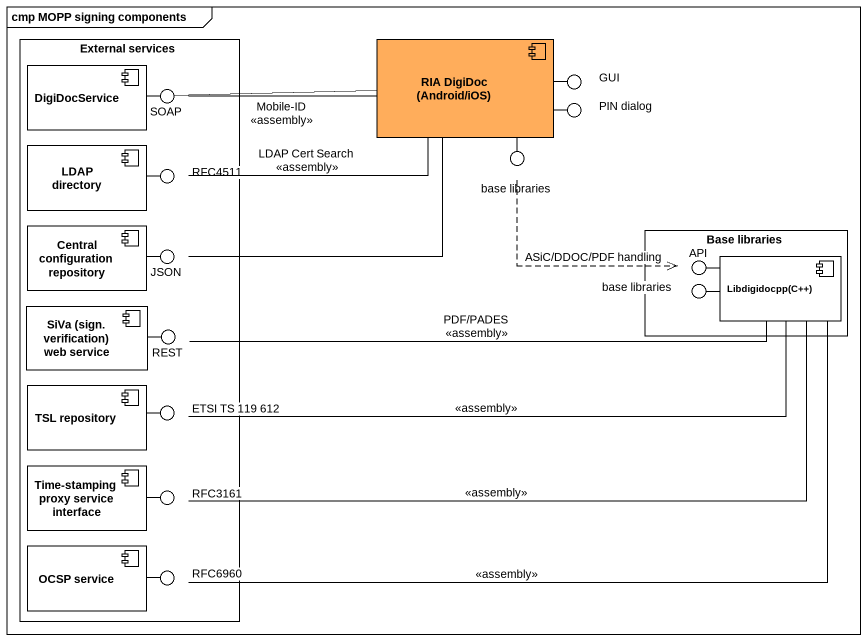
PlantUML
@startuml
mainframe cmp MOPP signing components
rectangle "External services" as External_services {
  component DigiDocService #FFFFFF
  component "LDAP directory" as LDAP_directory #FFFFFF
  component "Central configuration repository" as Central_configuration #FFFFFF
  component "SiVa (sign. verification) web service" as SiVa_sign_verification_web #FFFFFF
  component "TSL repository" as TSL_repository #FFFFFF
  component "Time-stamping proxy service interface" as Time_stamping_proxy_service #FFFFFF
  component "OCSP service" as OCSP_service #FFFFFF
}
component "RIA DigiDoc (Android/iOS)" as RIA_DigiDoc_Android_iOS #FFAD5B
() SOAP
() GUI
() "base libraries" as base_libraries
() "PIN dialog" as PIN_dialog
() RFC4511
rectangle "Base libraries" as Base_libraries {
  component "Libdigidocpp(C++)" as Libdigidocpp_C #FFFFFF
}
() "JSON" as JSON_
() API
() "base libraries" as base_libraries_2
() REST
() "ETSI TS 119 612" as ETSI_TS_119_612
() RFC3161
() RFC6960
DigiDocService -right- SOAP
RIA_DigiDoc_Android_iOS -right- GUI
RIA_DigiDoc_Android_iOS -- base_libraries
RIA_DigiDoc_Android_iOS -right- PIN_dialog
LDAP_directory -right- RFC4511
Central_configuration -right- JSON_
Libdigidocpp_C -left- API
Libdigidocpp_C -left- base_libraries_2
SiVa_sign_verification_web -right- REST
TSL_repository -right- ETSI_TS_119_612
Time_stamping_proxy_service -right- RFC3161
OCSP_service -right- RFC6960
RIA_DigiDoc_Android_iOS -left- DigiDocService
RIA_DigiDoc_Android_iOS -left- SOAP : Mobile-ID\n<<assembly>>
RIA_DigiDoc_Android_iOS -left- RFC4511 : LDAP Cert Search\n<<assembly>>
base_libraries ..> API : ASiC/DDOC/PDF handling
JSON_ -right- RIA_DigiDoc_Android_iOS
Libdigidocpp_C -left- REST : PDF/PADES\n<<assembly>>
Libdigidocpp_C -left- ETSI_TS_119_612 : <<assembly>>
Libdigidocpp_C -left- RFC3161 : <<assembly>>
Libdigidocpp_C -left- RFC6960 : <<assembly>>
@enduml
